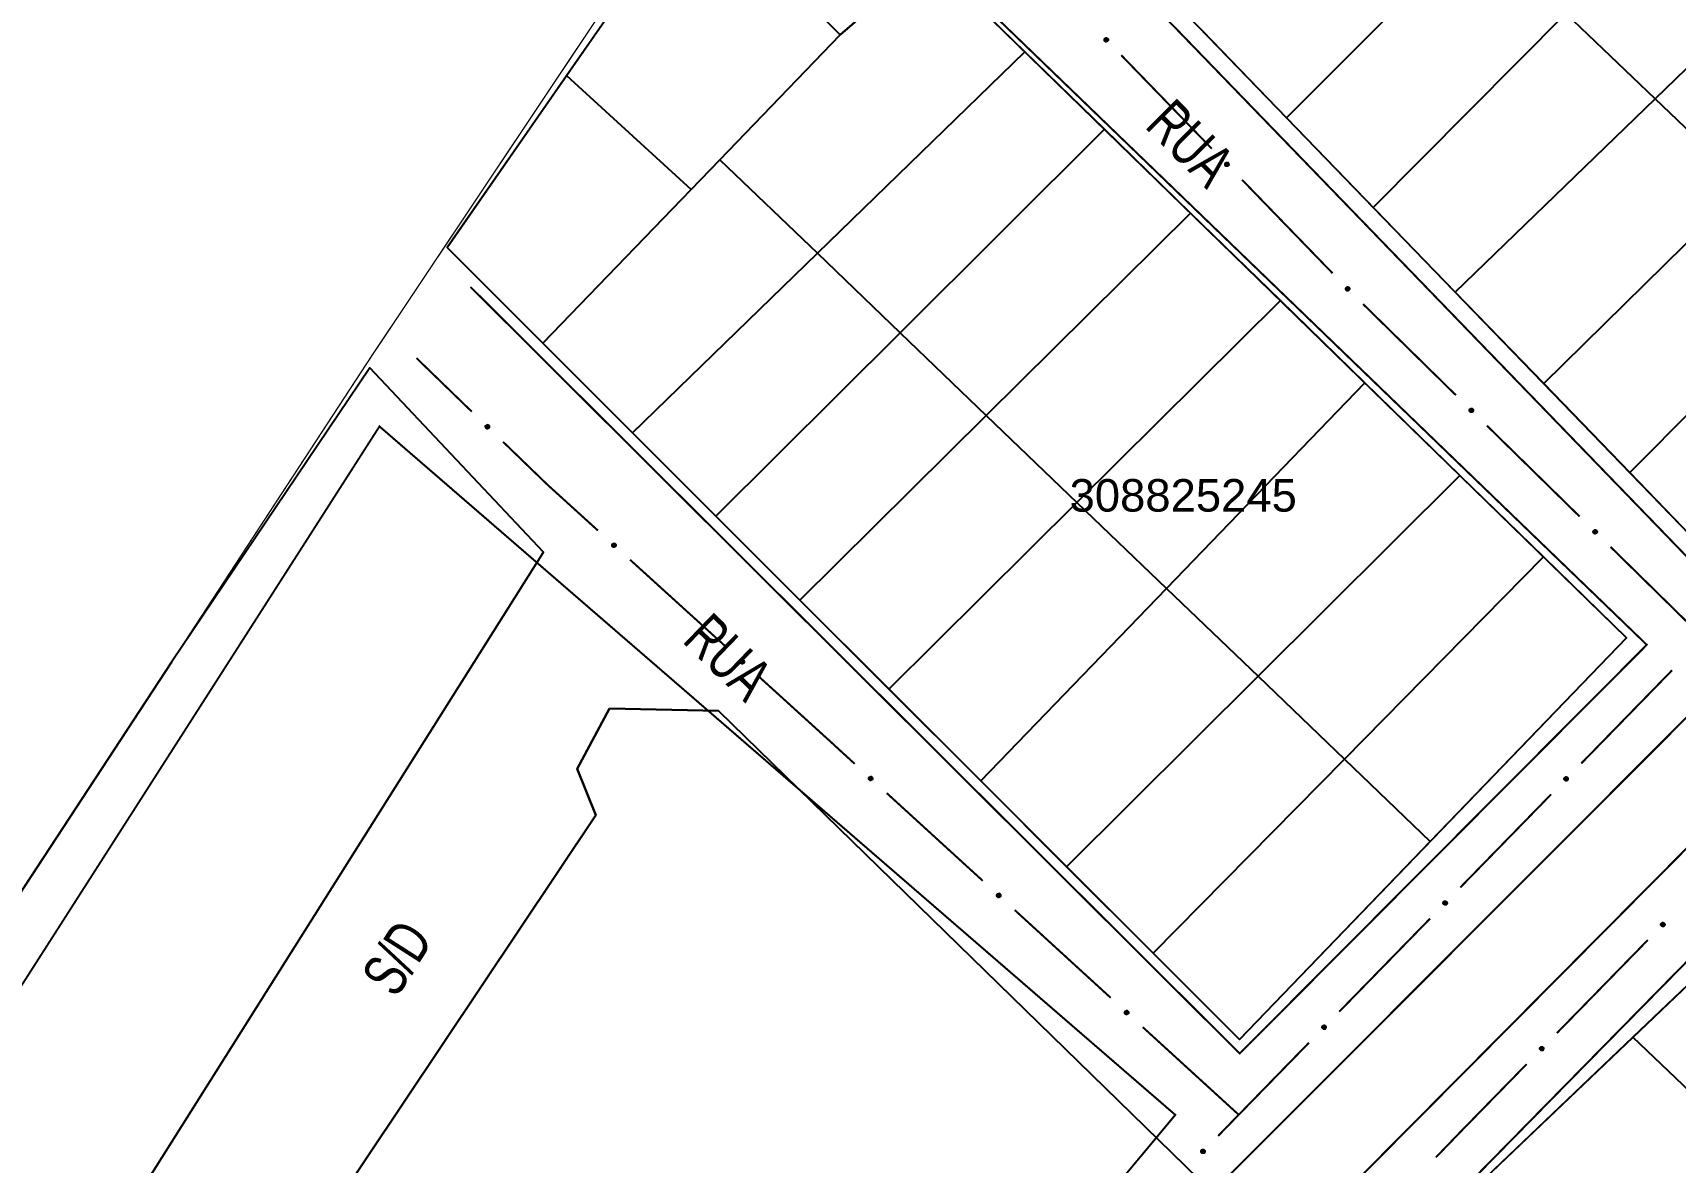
# Model space of a CAD drawing. Extents: x 205150 to 206910, y 4858726 to 4860849.
# Drawn here: x 205389.5 to 205541, y 4860318 to 4860422.2 of the extents above; entities that cross this region are included whole.
import ezdxf

# ---------------------------------------------------------------- set-up
doc = ezdxf.new("R2010")
doc.units = 0
doc.header["$LTSCALE"] = 1.5
doc.header["$MEASUREMENT"] = 0
for name, color, linetype in [('CD-MALHA-LOTES', 7, 'CONTINUOUS'), ('CD_TXT_QUADRA', 7, 'CONTINUOUS'), ('LM-LIM-SETOR-FISCAL', 7, 'CONTINUOUS'), ('RU-QUADRAS', 6, 'CONTINUOUS'), ('SV-EIXO-RUA-N-PAV', 6, 'CONTINUOUS'), ('SV-RUA-NAO-PAV-S-GUIA-C-GUIA', 7, 'CONTINUOUS'), ('SV-TXT-RUA-N-PAV-S-GUIA-C-GUIA', 7, 'CONTINUOUS')]:
    doc.layers.add(name, color=color, linetype=linetype)
doc.styles.add('ARIAL', font='ARIAL.TTF')
doc.linetypes.add('Limite', pattern='A,20,-3,[130,ltypeshp.shx,S=6.35,R=0,X=0,Y=0],-3,20', length=46)

msp = doc.modelspace()

# ---------------------------------------------------------------- linework, layer by layer
at = {"layer": 'CD-MALHA-LOTES'}
for points in [[(205438.77, 4860418.23), (205450.65, 4860435.33), (205464.02, 4860421.97)], [(205539.19, 4860416.08), (205557.54, 4860433.85)], [(205505.19, 4860414.33), (205522.69, 4860431.85)], [(205464.02, 4860421.97), (205472.2, 4860429.04), (205481.05, 4860420.42)], [(205513.19, 4860406.06), (205530.97, 4860423.94)], [(205539.19, 4860416.08), (205530.97, 4860423.94)], [(205497.43, 4860422.35), (205505.19, 4860414.33)], [(205452.91, 4860410.45), (205464.02, 4860421.97)], [(205461.9, 4860401.82), (205481.05, 4860420.42)], [(205488.4, 4860413.26), (205481.05, 4860420.42)], [(205436.58, 4860393.52), (205427.74, 4860402.35), (205438.77, 4860418.23)], [(205438.77, 4860418.23), (205450.27, 4860407.71)], [(205520.76, 4860398.24), (205539.19, 4860416.08)], [(205547.55, 4860408.1), (205539.19, 4860416.08)], [(205469.54, 4860394.49), (205488.4, 4860413.26)], [(205496.33, 4860405.54), (205488.4, 4860413.26)], [(205505.19, 4860414.33), (205513.19, 4860406.06)], [(205450.27, 4860407.71), (205452.91, 4860410.45)], [(205452.91, 4860410.45), (205461.9, 4860401.82)], [(205436.58, 4860393.52), (205450.27, 4860407.71)], [(205528.92, 4860389.8), (205547.55, 4860408.1)], [(205513.19, 4860406.06), (205520.76, 4860398.24)], [(205477.49, 4860386.86), (205496.33, 4860405.54)], [(205504.63, 4860397.46), (205496.33, 4860405.54)], [(205444.84, 4860385.26), (205461.9, 4860401.82)], [(205461.9, 4860401.82), (205469.54, 4860394.49)], [(205536.86, 4860381.59), (205555.59, 4860400.42)], [(205520.76, 4860398.24), (205528.92, 4860389.8)], [(205485.85, 4860378.84), (205504.63, 4860397.46)], [(205512.41, 4860389.87), (205504.63, 4860397.46)], [(205436.58, 4860393.52), (205444.84, 4860385.26)], [(205452.54, 4860377.56), (205469.54, 4860394.49)], [(205469.54, 4860394.49), (205477.49, 4860386.86)], [(205563.66, 4860392.7), (205544.23, 4860373.97), (205536.86, 4860381.59)], [(205335.98, 4860262.91), (205331.3, 4860254.72), (205581.46, 4860234.93), (205551.82, 4860262.18), (205373.88, 4860274.75), (205436.63, 4860374.24), (205420.62, 4860391.27), (205402.32, 4860364.09)], [(205494.11, 4860370.91), (205512.41, 4860389.87)], [(205521.19, 4860381.33), (205512.41, 4860389.87)], [(205528.92, 4860389.8), (205536.86, 4860381.59)], [(205460.3, 4860369.81), (205477.49, 4860386.86)], [(205477.49, 4860386.86), (205485.85, 4860378.84)], [(205444.84, 4860385.26), (205452.54, 4860377.56)], [(205502.57, 4860362.8), (205521.19, 4860381.33)], [(205528.9, 4860373.82), (205521.19, 4860381.33)], [(205468.49, 4860361.62), (205485.85, 4860378.84)], [(205485.85, 4860378.84), (205494.11, 4860370.91)], [(205452.54, 4860377.56), (205460.3, 4860369.81)], [(205510.53, 4860355.16), (205528.9, 4860373.82)], [(205528.9, 4860373.82), (205536.57, 4860366.35), (205518.45, 4860347.56)], [(205476.97, 4860353.15), (205494.11, 4860370.91)], [(205494.11, 4860370.91), (205502.57, 4860362.8)], [(205460.3, 4860369.81), (205468.49, 4860361.62)], [(205402.32, 4860364.09), (205387.06, 4860340.81)], [(205484.9, 4860345.21), (205502.57, 4860362.8)], [(205502.57, 4860362.8), (205510.53, 4860355.16)], [(205468.49, 4860361.62), (205476.97, 4860353.15)], [(205492.88, 4860337.24), (205510.53, 4860355.16)], [(205510.53, 4860355.16), (205518.45, 4860347.56)], [(205476.97, 4860353.15), (205484.9, 4860345.21)], [(205564.96, 4860339.8), (205556.71, 4860348.12), (205537.15, 4860329.49)], [(205518.45, 4860347.56), (205500.84, 4860329.29), (205492.88, 4860337.24)], [(205484.9, 4860345.21), (205492.88, 4860337.24)], [(205526.49, 4860302.26), (205517.6, 4860310.85), (205537.15, 4860329.49)], [(205545.74, 4860321.3), (205537.15, 4860329.49)]]:
    msp.add_lwpolyline(points, dxfattribs=at)
msp.add_lwpolyline([(205442.73, 4860359.83), (205452.78, 4860359.61), (205531.56, 4860282.81), (205531.56, 4860275.97), (205523.44, 4860275.76), (205519.91, 4860280.21), (205414.5, 4860289.05), (205410.01, 4860284.56), (205402.09, 4860284.56), (205398.67, 4860291.62), (205402.95, 4860297.6), (205406.16, 4860297.18), (205441.45, 4860349.99), (205439.74, 4860354.27)], close=True, dxfattribs=at)
at = {"layer": 'LM-LIM-SETOR-FISCAL', "linetype": 'Limite', "ltscale": 0.1, "const_width": 0.13, "flags": 128}
msp.add_lwpolyline([(205319.29, 4860270.52), (205308.71, 4860256.67), (205305.78, 4860258.84), (205287.54, 4860237.69), (205276.64, 4860225.85), (205246.75, 4860195.21), (205217.93, 4860166.62), (205205.07, 4860154.22), (205154.16, 4860103.62), (205198.33, 4860053.28), (205217.33, 4860073.87), (205228.31, 4860086.13), (205238.29, 4860095.9), (205249.21, 4860104.33), (205257.45, 4860109.18), (205264.02, 4860112.21), (205279.18, 4860117.77), (205286.26, 4860119.79), (205298.64, 4860121.61), (205309.27, 4860122.88), (205318.87, 4860123.38), (205330.48, 4860123.39), (205348.91, 4860120.43), (205359.29, 4860117.56), (205368.87, 4860113.52), (205387.79, 4860104.36), (205416.55, 4860084.92), (205427.35, 4860072.78), (205437.08, 4860059.62), (205479.77, 4859996.22), (205490.09, 4859981.19), (205507.28, 4859955.95), (205301.82, 4859758.53), (205304.27, 4859754.35), (205308.51, 4859743.48), (205314.17, 4859730.07), (205319.34, 4859714.73), (205318.69, 4859702.13), (205317.26, 4859690.64), (205315.74, 4859682.13), (205314.47, 4859670.89), (205312.89, 4859663.45), (205309.4, 4859652.21), (205307.5, 4859644.78), (205307.82, 4859635.75), (205310.04, 4859627.84), (205314.31, 4859618.34), (205319.85, 4859606.63), (205326.97, 4859596.97), (205332.19, 4859589.73), (205339.8, 4859581.22), (205346.76, 4859572.51), (205354, 4859559.81), (205353.39, 4859552.98), (205353.27, 4859547.01), (205355.22, 4859540.43), (205360.95, 4859533.08), (205371.88, 4859519.43), (205377.63, 4859512.44), (205385.79, 4859503.96), (205396.46, 4859500.67), (205404.7, 4859492.02), (205412.93, 4859478.57), (205420.22, 4859461.9), (205423.63, 4859449.31), (205425.2, 4859433.83), (205427.41, 4859417.81), (205434.87, 4859380.22), (205437.8, 4859372.3), (205447.24, 4859361.81), (205453.54, 4859349.48), (205459.05, 4859329.54), (205466.92, 4859311.43), (205476.36, 4859294.25), (205487.12, 4859281.65), (205492.89, 4859272.47), (205496.57, 4859259.35), (205503.39, 4859250.69), (205510.74, 4859242.04), (205513.88, 4859233.64), (205518.87, 4859225.77), (205525.3, 4859218.82), (205532.12, 4859213.83), (205535.79, 4859207.8), (205538.94, 4859201.5), (205542.88, 4859195.99), (205547.34, 4859189.96), (205548.12, 4859187.59), (205557.31, 4859181.03), (205563.87, 4859170.28), (205572.52, 4859159), (205575.67, 4859152.83), (205573.49, 4859146.26), (205574.41, 4859107.72), (205574.1, 4859102.45), (205570.43, 4859091.7), (205564.13, 4859081.46), (205558.88, 4859071.49), (205553.9, 4859063.1), (205553.9, 4859053.65), (205550.78, 4858995.23), (205582.12, 4858999.84), (205643.48, 4859000.72), (205662.02, 4859003.54), (205723.44, 4859017.98), (205780.86, 4859021.75), (205796.46, 4859023.04), (205822.25, 4859018.37), (205884.61, 4859012.81), (205949.14, 4859010.7), (206010.04, 4859007.01), (206085.77, 4858991.23), (206142.93, 4858964.03), (206222.76, 4858955.8), (206247.48, 4858946.16), (206320.03, 4858923.22), (206357.59, 4858908.6), (206441.35, 4858853.88), (206472.45, 4858825.54), (206535.38, 4858773.37), (206582.46, 4858737.4), (206654.71, 4858791.02), (206678.45, 4858818.8), (206712.51, 4858857.69), (206744.07, 4858897.64), (206751.69, 4858909.49), (206759.23, 4858922.23), (206766.2, 4858935.79), (206774.68, 4858954.45), (206780.86, 4858969.77), (206787.32, 4858989.53), (206795.67, 4859017.91), (206801.34, 4859037.45), (206804.81, 4859048.55), (206810.21, 4859067.25), (206818.72, 4859096.7), (206836.07, 4859155.15), (206846.57, 4859191.69), (206849.26, 4859199.97), (206857.1, 4859228.87), (206879.44, 4859306.63), (206888.86, 4859339.28), (206892.9, 4859355.31), (206898.05, 4859377.14), (206902.33, 4859396.65), (206903.66, 4859403.73), (206904.19, 4859408.48), (206905.69, 4859418.05), (206906.56, 4859427.57), (206907.69, 4859436.73), (206908.51, 4859451.61), (206908.98, 4859469.92), (206908.88, 4859478.27), (206909.31, 4859486.41), (206909.8, 4859503.75), (206908.06, 4859522.53), (206905.79, 4859539.89), (206902.11, 4859560.26), (206898.96, 4859576.34), (206897.7, 4859582.09), (206890.37, 4859608.85), (206880.35, 4859645.11), (206869.65, 4859680.81), (206865.82, 4859696.97), (206853.5, 4859740.64), (206829.42, 4859824.64), (206821, 4859851.39), (206812.97, 4859883.79), (206808.11, 4859900.23), (206792.3, 4859957.48), (206787.8, 4859976.76), (206777.66, 4860010.06), (206765, 4860051.58), (206755.54, 4860085.7), (206750.68, 4860101.63), (206741.17, 4860125.56), (206733.16, 4860141.6), (206724.53, 4860155.76), (206720.58, 4860162.18), (206711.45, 4860176.18), (206701.64, 4860187.46), (206699.72, 4860189.66), (206688, 4860201.91), (206676.62, 4860211.53), (206661.73, 4860222.42), (206647.52, 4860230.3), (206635.25, 4860235.79), (206614.85, 4860243.29), (206606.14, 4860245.65), (206597.68, 4860248), (206583.47, 4860251.01), (206568.95, 4860253.89), (206555.52, 4860256.25), (206536.42, 4860258.75), (206515.07, 4860261.46), (206491.2, 4860264.62), (206461.18, 4860268.88), (206439.8, 4860271.78), (206410.63, 4860276.21), (206388.16, 4860279.36), (206368.66, 4860282.7), (206354.57, 4860286.28), (206341.8, 4860291.58), (206328.08, 4860297.72), (206312.52, 4860304.06), (206285.44, 4860316.18), (206266.75, 4860326.61), (206251.28, 4860335.83), (206233.37, 4860347.73), (206203.78, 4860369), (206190.98, 4860381.36), (206176.1, 4860393.77), (206148.73, 4860420.73), (206131.72, 4860438.15), (206119.93, 4860450.72), (206096.07, 4860474.64), (206079.22, 4860491.32), (206053.65, 4860516.64), (206024.02, 4860544.98), (206003.48, 4860565.32), (205982.61, 4860587.19), (205969.68, 4860601.5), (205947.41, 4860624.23), (205941.47, 4860630.27), (205933.71, 4860637.54), (205921.87, 4860648.63), (205904.16, 4860665.5), (205891.55, 4860678.66), (205883.32, 4860686.89), (205866.07, 4860704.91), (205856.37, 4860714.35), (205825.17, 4860745.55), (205813.99, 4860756.84), (205803.22, 4860767.55), (205796.49, 4860774.25), (205790.73, 4860779.92), (205778.11, 4860792.25), (205767.26, 4860803.09), (205754.34, 4860816.31), (205748.7, 4860822.1), (205743.2, 4860827.74), (205737.56, 4860833.24), (205728.8, 4860841.85), (205722.27, 4860848.82), (205716.69, 4860834.76), (205683.28, 4860785.15), (205648.13, 4860731.52), (205621.03, 4860690.19), (205590.06, 4860643.83), (205580.55, 4860630.3), (205567.6, 4860611.82), (205565.6, 4860608.82), (205469.79, 4860465.73), (205420.74, 4860392.29), (205335.67, 4860262.2), (205321.6, 4860273.55)], close=True, dxfattribs=at)
at = {"layer": 'RU-QUADRAS'}
for points in [[(205486.56, 4860490.29), (205464.93, 4860456.94), (205467.07, 4860453.74), (205544.23, 4860373.97), (205581.87, 4860410.26), (205508.98, 4860480.95), (205502.04, 4860474.81)], [(205450.65, 4860435.33), (205427.74, 4860402.35), (205500.84, 4860329.29), (205536.57, 4860366.35), (205472.2, 4860429.04), (205464.02, 4860421.97)], [(205420.62, 4860391.27), (205402.32, 4860364.09), (205335.98, 4860262.91), (205331.3, 4860254.72), (205581.46, 4860234.93), (205551.82, 4860262.18), (205373.88, 4860274.75), (205436.63, 4860374.24)], [(205442.73, 4860359.83), (205439.74, 4860354.27), (205441.45, 4860349.99), (205406.16, 4860297.18), (205402.95, 4860297.6), (205398.67, 4860291.62), (205402.09, 4860284.56), (205410.01, 4860284.56), (205414.5, 4860289.05), (205519.91, 4860280.21), (205523.44, 4860275.76), (205531.56, 4860275.97), (205531.56, 4860282.81), (205452.78, 4860359.61)], [(205556.71, 4860348.12), (205517.6, 4860310.85), (205584.78, 4860245.99), (205607.79, 4860244.84), (205632.87, 4860271.29)]]:
    msp.add_lwpolyline(points, close=True, dxfattribs=at)
at = {"layer": 'SV-EIXO-RUA-N-PAV', "flags": 128}
for points in [[(205488.58, 4860421.34), (205488.53, 4860421.34), (205488.49, 4860421.35), (205488.45, 4860421.37), (205488.43, 4860421.39), (205488.41, 4860421.42), (205488.39, 4860421.45), (205488.38, 4860421.49), (205488.38, 4860421.54), (205488.39, 4860421.59), (205488.41, 4860421.62), (205488.43, 4860421.65), (205488.46, 4860421.67), (205488.49, 4860421.68), (205488.54, 4860421.69), (205488.58, 4860421.69), (205488.63, 4860421.68), (205488.66, 4860421.66), (205488.68, 4860421.64), (205488.71, 4860421.61), (205488.72, 4860421.58), (205488.73, 4860421.54), (205488.73, 4860421.49), (205488.72, 4860421.45), (205488.7, 4860421.42), (205488.68, 4860421.39), (205488.65, 4860421.37), (205488.62, 4860421.35), (205488.58, 4860421.34)], [(205499.71, 4860409.85), (205499.67, 4860409.85), (205499.62, 4860409.86), (205499.59, 4860409.88), (205499.57, 4860409.91), (205499.54, 4860409.93), (205499.53, 4860409.97), (205499.52, 4860410.01), (205499.52, 4860410.05), (205499.53, 4860410.1), (205499.55, 4860410.13), (205499.57, 4860410.16), (205499.6, 4860410.18), (205499.63, 4860410.19), (205499.67, 4860410.2), (205499.72, 4860410.2), (205499.76, 4860410.19), (205499.79, 4860410.17), (205499.82, 4860410.15), (205499.84, 4860410.12), (205499.86, 4860410.09), (205499.87, 4860410.05), (205499.87, 4860410), (205499.86, 4860409.96), (205499.84, 4860409.93), (205499.82, 4860409.9), (205499.79, 4860409.88), (205499.76, 4860409.86), (205499.71, 4860409.85)], [(205510.85, 4860398.36), (205510.8, 4860398.36), (205510.76, 4860398.37), (205510.73, 4860398.39), (205510.7, 4860398.42), (205510.68, 4860398.44), (205510.66, 4860398.48), (205510.65, 4860398.52), (205510.65, 4860398.57), (205510.67, 4860398.61), (205510.68, 4860398.64), (205510.71, 4860398.67), (205510.73, 4860398.69), (205510.77, 4860398.71), (205510.81, 4860398.72), (205510.86, 4860398.71), (205510.9, 4860398.7), (205510.93, 4860398.69), (205510.96, 4860398.66), (205510.98, 4860398.63), (205510.99, 4860398.6), (205511, 4860398.56), (205511, 4860398.51), (205510.99, 4860398.47), (205510.98, 4860398.44), (205510.95, 4860398.41), (205510.92, 4860398.39), (205510.89, 4860398.37), (205510.85, 4860398.36)], [(205522.27, 4860387.15), (205522.22, 4860387.15), (205522.18, 4860387.16), (205522.15, 4860387.18), (205522.12, 4860387.2), (205522.1, 4860387.23), (205522.08, 4860387.26), (205522.07, 4860387.3), (205522.07, 4860387.35), (205522.08, 4860387.39), (205522.09, 4860387.43), (205522.12, 4860387.45), (205522.14, 4860387.48), (205522.18, 4860387.49), (205522.22, 4860387.5), (205522.27, 4860387.5), (205522.31, 4860387.49), (205522.34, 4860387.48), (205522.37, 4860387.45), (205522.39, 4860387.43), (205522.41, 4860387.39), (205522.42, 4860387.35), (205522.42, 4860387.31), (205522.41, 4860387.26), (205522.39, 4860387.23), (205522.37, 4860387.21), (205522.34, 4860387.18), (205522.31, 4860387.16), (205522.27, 4860387.15)], [(205431.49, 4860385.64), (205431.44, 4860385.64), (205431.4, 4860385.65), (205431.36, 4860385.67), (205431.34, 4860385.69), (205431.31, 4860385.72), (205431.3, 4860385.75), (205431.28, 4860385.79), (205431.28, 4860385.84), (205431.29, 4860385.88), (205431.31, 4860385.92), (205431.33, 4860385.94), (205431.36, 4860385.97), (205431.39, 4860385.98), (205431.43, 4860385.99), (205431.48, 4860385.99), (205431.52, 4860385.99), (205431.56, 4860385.97), (205431.58, 4860385.95), (205431.61, 4860385.92), (205431.62, 4860385.89), (205431.63, 4860385.85), (205431.63, 4860385.8), (205431.63, 4860385.76), (205431.61, 4860385.72), (205431.59, 4860385.7), (205431.56, 4860385.67), (205431.53, 4860385.65), (205431.49, 4860385.64)], [(205533.69, 4860375.95), (205533.64, 4860375.95), (205533.6, 4860375.96), (205533.57, 4860375.97), (205533.54, 4860376), (205533.52, 4860376.02), (205533.5, 4860376.06), (205533.49, 4860376.1), (205533.49, 4860376.14), (205533.5, 4860376.19), (205533.52, 4860376.22), (205533.54, 4860376.25), (205533.57, 4860376.27), (205533.6, 4860376.29), (205533.64, 4860376.3), (205533.69, 4860376.3), (205533.73, 4860376.29), (205533.76, 4860376.27), (205533.79, 4860376.25), (205533.81, 4860376.22), (205533.83, 4860376.19), (205533.84, 4860376.15), (205533.84, 4860376.1), (205533.83, 4860376.06), (205533.81, 4860376.03), (205533.79, 4860376), (205533.76, 4860375.98), (205533.73, 4860375.96), (205533.69, 4860375.95)], [(205443.17, 4860374.72), (205443.13, 4860374.71), (205443.08, 4860374.72), (205443.05, 4860374.74), (205443.02, 4860374.76), (205443, 4860374.78), (205442.98, 4860374.82), (205442.97, 4860374.85), (205442.96, 4860374.9), (205442.97, 4860374.95), (205442.99, 4860374.98), (205443.01, 4860375.01), (205443.04, 4860375.03), (205443.07, 4860375.05), (205443.11, 4860375.06), (205443.16, 4860375.06), (205443.2, 4860375.06), (205443.23, 4860375.04), (205443.26, 4860375.02), (205443.29, 4860374.99), (205443.3, 4860374.96), (205443.32, 4860374.92), (205443.32, 4860374.87), (205443.31, 4860374.83), (205443.29, 4860374.8), (205443.27, 4860374.77), (205443.25, 4860374.75), (205443.22, 4860374.73), (205443.17, 4860374.72)], [(205455.02, 4860363.96), (205454.97, 4860363.96), (205454.93, 4860363.97), (205454.9, 4860363.98), (205454.87, 4860364), (205454.85, 4860364.03), (205454.83, 4860364.06), (205454.82, 4860364.1), (205454.81, 4860364.15), (205454.82, 4860364.19), (205454.84, 4860364.23), (205454.86, 4860364.26), (205454.88, 4860364.28), (205454.92, 4860364.3), (205454.96, 4860364.31), (205455.01, 4860364.31), (205455.05, 4860364.3), (205455.08, 4860364.29), (205455.11, 4860364.27), (205455.13, 4860364.24), (205455.15, 4860364.21), (205455.16, 4860364.17), (205455.16, 4860364.12), (205455.16, 4860364.08), (205455.14, 4860364.04), (205455.12, 4860364.02), (205455.09, 4860363.99), (205455.06, 4860363.97), (205455.02, 4860363.96)], [(205466.86, 4860353.19), (205466.81, 4860353.19), (205466.77, 4860353.2), (205466.73, 4860353.22), (205466.71, 4860353.24), (205466.68, 4860353.26), (205466.66, 4860353.3), (205466.65, 4860353.33), (205466.65, 4860353.38), (205466.66, 4860353.43), (205466.67, 4860353.46), (205466.69, 4860353.49), (205466.72, 4860353.51), (205466.75, 4860353.53), (205466.79, 4860353.54), (205466.84, 4860353.54), (205466.88, 4860353.54), (205466.92, 4860353.52), (205466.94, 4860353.5), (205466.97, 4860353.47), (205466.99, 4860353.44), (205467, 4860353.4), (205467, 4860353.35), (205466.99, 4860353.31), (205466.98, 4860353.28), (205466.95, 4860353.25), (205466.93, 4860353.23), (205466.9, 4860353.21), (205466.86, 4860353.19)], [(205530.81, 4860353.31), (205530.81, 4860353.35), (205530.82, 4860353.4), (205530.84, 4860353.43), (205530.86, 4860353.45), (205530.89, 4860353.48), (205530.92, 4860353.5), (205530.96, 4860353.51), (205531.01, 4860353.51), (205531.05, 4860353.5), (205531.09, 4860353.48), (205531.11, 4860353.46), (205531.14, 4860353.43), (205531.15, 4860353.4), (205531.16, 4860353.36), (205531.16, 4860353.31), (205531.16, 4860353.27), (205531.14, 4860353.24), (205531.11, 4860353.21), (205531.09, 4860353.18), (205531.06, 4860353.17), (205531.02, 4860353.16), (205530.97, 4860353.16), (205530.93, 4860353.17), (205530.89, 4860353.18), (205530.87, 4860353.21), (205530.84, 4860353.23), (205530.82, 4860353.26), (205530.81, 4860353.31)], [(205478.67, 4860342.4), (205478.62, 4860342.4), (205478.57, 4860342.4), (205478.54, 4860342.42), (205478.52, 4860342.44), (205478.49, 4860342.47), (205478.47, 4860342.5), (205478.46, 4860342.54), (205478.46, 4860342.59), (205478.47, 4860342.63), (205478.48, 4860342.67), (205478.5, 4860342.69), (205478.53, 4860342.72), (205478.56, 4860342.73), (205478.6, 4860342.75), (205478.65, 4860342.75), (205478.69, 4860342.74), (205478.73, 4860342.72), (205478.75, 4860342.7), (205478.78, 4860342.68), (205478.8, 4860342.65), (205478.81, 4860342.61), (205478.81, 4860342.56), (205478.8, 4860342.51), (205478.79, 4860342.48), (205478.76, 4860342.45), (205478.74, 4860342.43), (205478.71, 4860342.41), (205478.67, 4860342.4)], [(205519.65, 4860341.85), (205519.64, 4860341.9), (205519.65, 4860341.94), (205519.67, 4860341.97), (205519.69, 4860342), (205519.72, 4860342.02), (205519.75, 4860342.04), (205519.79, 4860342.05), (205519.84, 4860342.05), (205519.88, 4860342.04), (205519.92, 4860342.02), (205519.94, 4860342), (205519.97, 4860341.98), (205519.98, 4860341.94), (205520, 4860341.9), (205520, 4860341.85), (205519.99, 4860341.81), (205519.97, 4860341.78), (205519.95, 4860341.75), (205519.92, 4860341.73), (205519.89, 4860341.71), (205519.85, 4860341.7), (205519.8, 4860341.7), (205519.76, 4860341.71), (205519.72, 4860341.73), (205519.7, 4860341.75), (205519.67, 4860341.78), (205519.66, 4860341.81), (205519.65, 4860341.85)], [(205539.74, 4860339.87), (205539.73, 4860339.92), (205539.74, 4860339.96), (205539.76, 4860339.99), (205539.78, 4860340.02), (205539.81, 4860340.04), (205539.84, 4860340.06), (205539.88, 4860340.07), (205539.93, 4860340.07), (205539.97, 4860340.06), (205540.01, 4860340.04), (205540.03, 4860340.02), (205540.06, 4860340), (205540.07, 4860339.96), (205540.08, 4860339.92), (205540.09, 4860339.87), (205540.08, 4860339.83), (205540.06, 4860339.8), (205540.04, 4860339.77), (205540.01, 4860339.75), (205539.98, 4860339.73), (205539.94, 4860339.72), (205539.89, 4860339.72), (205539.85, 4860339.73), (205539.81, 4860339.75), (205539.79, 4860339.77), (205539.76, 4860339.8), (205539.74, 4860339.83), (205539.74, 4860339.87)], [(205490.48, 4860331.6), (205490.43, 4860331.6), (205490.38, 4860331.61), (205490.35, 4860331.63), (205490.32, 4860331.65), (205490.3, 4860331.67), (205490.28, 4860331.7), (205490.27, 4860331.74), (205490.27, 4860331.79), (205490.28, 4860331.84), (205490.29, 4860331.87), (205490.31, 4860331.9), (205490.34, 4860331.92), (205490.37, 4860331.94), (205490.41, 4860331.95), (205490.46, 4860331.95), (205490.5, 4860331.95), (205490.53, 4860331.93), (205490.56, 4860331.91), (205490.59, 4860331.88), (205490.61, 4860331.85), (205490.62, 4860331.81), (205490.62, 4860331.76), (205490.61, 4860331.72), (205490.6, 4860331.69), (205490.57, 4860331.66), (205490.55, 4860331.64), (205490.52, 4860331.62), (205490.48, 4860331.6)], [(205508.48, 4860330.39), (205508.48, 4860330.44), (205508.48, 4860330.48), (205508.5, 4860330.52), (205508.52, 4860330.54), (205508.55, 4860330.56), (205508.58, 4860330.58), (205508.62, 4860330.59), (205508.67, 4860330.6), (205508.71, 4860330.58), (205508.75, 4860330.57), (205508.78, 4860330.55), (205508.8, 4860330.52), (205508.81, 4860330.49), (205508.83, 4860330.44), (205508.83, 4860330.4), (205508.82, 4860330.35), (205508.8, 4860330.32), (205508.78, 4860330.29), (205508.75, 4860330.27), (205508.72, 4860330.25), (205508.68, 4860330.24), (205508.63, 4860330.24), (205508.59, 4860330.25), (205508.56, 4860330.27), (205508.53, 4860330.29), (205508.51, 4860330.32), (205508.49, 4860330.35), (205508.48, 4860330.39)], [(205528.56, 4860328.42), (205528.56, 4860328.47), (205528.57, 4860328.51), (205528.58, 4860328.54), (205528.61, 4860328.57), (205528.63, 4860328.59), (205528.67, 4860328.61), (205528.71, 4860328.62), (205528.75, 4860328.62), (205528.8, 4860328.61), (205528.83, 4860328.59), (205528.86, 4860328.57), (205528.88, 4860328.55), (205528.9, 4860328.51), (205528.91, 4860328.47), (205528.91, 4860328.42), (205528.9, 4860328.38), (205528.88, 4860328.35), (205528.86, 4860328.32), (205528.83, 4860328.3), (205528.8, 4860328.28), (205528.76, 4860328.27), (205528.71, 4860328.27), (205528.67, 4860328.28), (205528.64, 4860328.3), (205528.61, 4860328.32), (205528.59, 4860328.35), (205528.57, 4860328.38), (205528.56, 4860328.42)], [(205497.31, 4860318.94), (205497.31, 4860318.98), (205497.32, 4860319.03), (205497.33, 4860319.06), (205497.36, 4860319.08), (205497.38, 4860319.11), (205497.41, 4860319.13), (205497.45, 4860319.14), (205497.5, 4860319.14), (205497.55, 4860319.13), (205497.58, 4860319.11), (205497.61, 4860319.09), (205497.63, 4860319.06), (205497.65, 4860319.03), (205497.66, 4860318.99), (205497.66, 4860318.94), (205497.65, 4860318.9), (205497.63, 4860318.87), (205497.61, 4860318.84), (205497.58, 4860318.81), (205497.55, 4860318.8), (205497.51, 4860318.79), (205497.46, 4860318.79), (205497.42, 4860318.8), (205497.39, 4860318.81), (205497.36, 4860318.84), (205497.34, 4860318.86), (205497.32, 4860318.89), (205497.31, 4860318.94)]]:
    msp.add_lwpolyline(points, close=True, dxfattribs=at)
for points in [[(205488.62, 4860421.35), (205488.38, 4860421.54)], [(205488.6, 4860421.35), (205488.38, 4860421.52)], [(205488.58, 4860421.34), (205488.38, 4860421.49)], [(205488.65, 4860421.37), (205488.39, 4860421.59)], [(205488.63, 4860421.36), (205488.39, 4860421.56)], [(205488.55, 4860421.34), (205488.39, 4860421.47)], [(205488.53, 4860421.34), (205488.39, 4860421.45)], [(205488.66, 4860421.38), (205488.4, 4860421.6)], [(205488.68, 4860421.39), (205488.41, 4860421.62)], [(205488.51, 4860421.35), (205488.41, 4860421.43)], [(205488.49, 4860421.35), (205488.41, 4860421.42)], [(205488.69, 4860421.41), (205488.42, 4860421.63)], [(205488.7, 4860421.42), (205488.43, 4860421.65)], [(205488.71, 4860421.44), (205488.45, 4860421.65)], [(205488.72, 4860421.45), (205488.46, 4860421.67)], [(205488.73, 4860421.47), (205488.48, 4860421.67)], [(205488.73, 4860421.49), (205488.49, 4860421.68)], [(205488.73, 4860421.52), (205488.52, 4860421.69)], [(205488.73, 4860421.54), (205488.54, 4860421.69)], [(205488.72, 4860421.56), (205488.57, 4860421.69)], [(205488.72, 4860421.58), (205488.58, 4860421.69)], [(205488.71, 4860421.6), (205488.61, 4860421.68)], [(205488.71, 4860421.61), (205488.63, 4860421.68)], [(205499.84, 4860409.93), (205499.57, 4860410.16)], [(205499.85, 4860409.95), (205499.59, 4860410.17)], [(205499.86, 4860409.96), (205499.6, 4860410.18)], [(205499.86, 4860409.98), (205499.62, 4860410.18)], [(205499.87, 4860410), (205499.63, 4860410.19)], [(205499.86, 4860410.03), (205499.65, 4860410.2)], [(205499.87, 4860410.05), (205499.67, 4860410.2)], [(205499.86, 4860410.07), (205499.7, 4860410.2)], [(205499.86, 4860410.09), (205499.72, 4860410.2)], [(205499.85, 4860410.11), (205499.75, 4860410.19)], [(205499.84, 4860410.12), (205499.76, 4860410.19)], [(205499.76, 4860409.86), (205499.52, 4860410.05)], [(205499.74, 4860409.86), (205499.52, 4860410.03)], [(205499.71, 4860409.85), (205499.52, 4860410.01)], [(205499.79, 4860409.88), (205499.53, 4860410.1)], [(205499.77, 4860409.87), (205499.53, 4860410.07)], [(205499.69, 4860409.85), (205499.53, 4860409.98)], [(205499.67, 4860409.85), (205499.53, 4860409.97)], [(205499.8, 4860409.89), (205499.54, 4860410.11)], [(205499.64, 4860409.86), (205499.54, 4860409.94)], [(205499.62, 4860409.86), (205499.54, 4860409.93)], [(205499.82, 4860409.9), (205499.55, 4860410.13)], [(205499.83, 4860409.92), (205499.56, 4860410.14)], [(205510.89, 4860398.37), (205510.65, 4860398.57)], [(205510.85, 4860398.36), (205510.65, 4860398.52)], [(205510.91, 4860398.39), (205510.66, 4860398.58)], [(205510.87, 4860398.37), (205510.66, 4860398.54)], [(205510.82, 4860398.37), (205510.66, 4860398.49)], [(205510.8, 4860398.36), (205510.66, 4860398.48)], [(205510.92, 4860398.39), (205510.67, 4860398.61)], [(205510.95, 4860398.41), (205510.68, 4860398.64)], [(205510.93, 4860398.4), (205510.68, 4860398.62)], [(205510.78, 4860398.37), (205510.68, 4860398.45)], [(205510.76, 4860398.37), (205510.68, 4860398.44)], [(205510.96, 4860398.43), (205510.7, 4860398.66)], [(205510.98, 4860398.44), (205510.71, 4860398.67)], [(205510.98, 4860398.46), (205510.72, 4860398.68)], [(205510.99, 4860398.47), (205510.73, 4860398.69)], [(205511, 4860398.49), (205510.75, 4860398.69)], [(205511, 4860398.51), (205510.77, 4860398.71)], [(205511, 4860398.54), (205510.79, 4860398.71)], [(205511, 4860398.56), (205510.81, 4860398.72)], [(205510.99, 4860398.58), (205510.84, 4860398.71)], [(205510.99, 4860398.6), (205510.86, 4860398.71)], [(205510.98, 4860398.62), (205510.88, 4860398.71)], [(205510.98, 4860398.63), (205510.9, 4860398.7)], [(205522.37, 4860387.21), (205522.09, 4860387.43)], [(205522.38, 4860387.22), (205522.11, 4860387.44)], [(205522.39, 4860387.23), (205522.12, 4860387.45)], [(205522.4, 4860387.25), (205522.13, 4860387.46)], [(205522.41, 4860387.26), (205522.14, 4860387.48)], [(205522.41, 4860387.29), (205522.16, 4860387.48)], [(205522.42, 4860387.31), (205522.18, 4860387.49)], [(205522.42, 4860387.33), (205522.2, 4860387.5)], [(205522.42, 4860387.35), (205522.22, 4860387.5)], [(205522.41, 4860387.38), (205522.25, 4860387.5)], [(205522.41, 4860387.39), (205522.27, 4860387.5)], [(205522.4, 4860387.41), (205522.29, 4860387.49)], [(205522.39, 4860387.43), (205522.31, 4860387.49)], [(205431.59, 4860385.7), (205431.31, 4860385.92)], [(205431.6, 4860385.71), (205431.32, 4860385.93)], [(205431.61, 4860385.72), (205431.33, 4860385.94)], [(205431.62, 4860385.74), (205431.35, 4860385.95)], [(205431.63, 4860385.76), (205431.36, 4860385.97)], [(205431.63, 4860385.78), (205431.38, 4860385.97)], [(205431.63, 4860385.8), (205431.39, 4860385.98)], [(205431.63, 4860385.82), (205431.42, 4860385.99)], [(205431.63, 4860385.85), (205431.43, 4860385.99)], [(205431.62, 4860385.87), (205431.46, 4860385.99)], [(205431.62, 4860385.89), (205431.48, 4860385.99)], [(205431.61, 4860385.9), (205431.51, 4860385.99)], [(205431.61, 4860385.92), (205431.52, 4860385.99)], [(205522.31, 4860387.16), (205522.07, 4860387.35)], [(205522.29, 4860387.16), (205522.07, 4860387.32)], [(205522.27, 4860387.15), (205522.07, 4860387.3)], [(205522.34, 4860387.18), (205522.08, 4860387.39)], [(205522.32, 4860387.18), (205522.08, 4860387.37)], [(205522.24, 4860387.15), (205522.08, 4860387.28)], [(205522.22, 4860387.15), (205522.08, 4860387.26)], [(205522.35, 4860387.2), (205522.09, 4860387.4)], [(205522.2, 4860387.16), (205522.1, 4860387.24)], [(205522.18, 4860387.16), (205522.1, 4860387.23)], [(205431.53, 4860385.65), (205431.28, 4860385.84)], [(205431.49, 4860385.64), (205431.28, 4860385.79)], [(205431.56, 4860385.67), (205431.29, 4860385.88)], [(205431.54, 4860385.67), (205431.29, 4860385.86)], [(205431.51, 4860385.65), (205431.29, 4860385.81)], [(205431.57, 4860385.69), (205431.3, 4860385.89)], [(205431.46, 4860385.64), (205431.3, 4860385.77)], [(205431.44, 4860385.64), (205431.3, 4860385.75)], [(205431.41, 4860385.65), (205431.31, 4860385.73)], [(205431.4, 4860385.65), (205431.31, 4860385.72)], [(205533.73, 4860375.96), (205533.49, 4860376.14)], [(205533.71, 4860375.96), (205533.49, 4860376.12)], [(205533.69, 4860375.95), (205533.49, 4860376.1)], [(205533.76, 4860375.98), (205533.5, 4860376.19)], [(205533.75, 4860375.97), (205533.5, 4860376.16)], [(205533.66, 4860375.95), (205533.5, 4860376.07)], [(205533.64, 4860375.95), (205533.5, 4860376.06)], [(205533.77, 4860375.99), (205533.51, 4860376.2)], [(205533.79, 4860376), (205533.52, 4860376.22)], [(205533.62, 4860375.95), (205533.52, 4860376.03)], [(205533.6, 4860375.96), (205533.52, 4860376.02)], [(205533.8, 4860376.02), (205533.53, 4860376.24)], [(205533.81, 4860376.03), (205533.54, 4860376.25)], [(205533.82, 4860376.05), (205533.55, 4860376.26)], [(205533.83, 4860376.06), (205533.57, 4860376.27)], [(205533.84, 4860376.08), (205533.59, 4860376.28)], [(205533.84, 4860376.1), (205533.6, 4860376.29)], [(205533.84, 4860376.13), (205533.62, 4860376.29)], [(205533.84, 4860376.15), (205533.64, 4860376.3)], [(205533.83, 4860376.17), (205533.67, 4860376.29)], [(205533.83, 4860376.19), (205533.69, 4860376.3)], [(205533.82, 4860376.21), (205533.71, 4860376.29)], [(205533.81, 4860376.22), (205533.73, 4860376.29)], [(205443.22, 4860374.73), (205442.96, 4860374.9)], [(205443.25, 4860374.75), (205442.97, 4860374.95)], [(205443.23, 4860374.74), (205442.97, 4860374.92)], [(205443.2, 4860374.72), (205442.97, 4860374.88)], [(205443.17, 4860374.72), (205442.97, 4860374.85)], [(205443.26, 4860374.76), (205442.98, 4860374.96)], [(205443.15, 4860374.71), (205442.98, 4860374.83)], [(205443.13, 4860374.71), (205442.98, 4860374.82)], [(205443.27, 4860374.77), (205442.99, 4860374.98)], [(205443.28, 4860374.79), (205443, 4860375)], [(205443.1, 4860374.72), (205443, 4860374.79)], [(205443.08, 4860374.72), (205443, 4860374.78)], [(205443.29, 4860374.8), (205443.01, 4860375.01)], [(205443.3, 4860374.82), (205443.03, 4860375.02)], [(205443.31, 4860374.83), (205443.04, 4860375.03)], [(205443.31, 4860374.85), (205443.06, 4860375.04)], [(205443.32, 4860374.87), (205443.07, 4860375.05)], [(205443.31, 4860374.9), (205443.09, 4860375.05)], [(205443.32, 4860374.92), (205443.11, 4860375.06)], [(205443.3, 4860374.94), (205443.14, 4860375.06)], [(205443.3, 4860374.96), (205443.16, 4860375.06)], [(205443.29, 4860374.98), (205443.18, 4860375.06)], [(205443.29, 4860374.99), (205443.2, 4860375.06)], [(205455.06, 4860363.97), (205454.81, 4860364.15)], [(205455.09, 4860363.99), (205454.82, 4860364.19)], [(205455.08, 4860363.99), (205454.82, 4860364.17)], [(205455.04, 4860363.97), (205454.82, 4860364.12)], [(205455.02, 4860363.96), (205454.82, 4860364.1)], [(205455.1, 4860364.01), (205454.83, 4860364.21)], [(205455, 4860363.96), (205454.83, 4860364.08)], [(205454.97, 4860363.96), (205454.83, 4860364.06)], [(205455.12, 4860364.02), (205454.84, 4860364.23)], [(205454.95, 4860363.96), (205454.84, 4860364.04)], [(205455.13, 4860364.03), (205454.85, 4860364.24)], [(205454.93, 4860363.97), (205454.85, 4860364.03)], [(205455.14, 4860364.04), (205454.86, 4860364.26)], [(205455.15, 4860364.06), (205454.87, 4860364.27)], [(205455.16, 4860364.08), (205454.88, 4860364.28)], [(205455.16, 4860364.1), (205454.9, 4860364.28)], [(205455.16, 4860364.12), (205454.92, 4860364.3)], [(205455.16, 4860364.14), (205454.94, 4860364.3)], [(205455.16, 4860364.17), (205454.96, 4860364.31)], [(205455.15, 4860364.19), (205454.99, 4860364.31)], [(205455.15, 4860364.21), (205455.01, 4860364.31)], [(205455.14, 4860364.23), (205455.03, 4860364.3)], [(205455.13, 4860364.24), (205455.05, 4860364.3)], [(205466.9, 4860353.21), (205466.65, 4860353.38)], [(205466.88, 4860353.2), (205466.65, 4860353.36)], [(205466.86, 4860353.19), (205466.65, 4860353.33)], [(205466.93, 4860353.23), (205466.66, 4860353.43)], [(205466.91, 4860353.22), (205466.66, 4860353.4)], [(205466.83, 4860353.19), (205466.66, 4860353.31)], [(205466.81, 4860353.19), (205466.66, 4860353.3)], [(205466.95, 4860353.25), (205466.67, 4860353.46)], [(205466.94, 4860353.24), (205466.67, 4860353.44)], [(205466.78, 4860353.2), (205466.68, 4860353.27)], [(205466.77, 4860353.2), (205466.68, 4860353.26)], [(205466.98, 4860353.28), (205466.69, 4860353.49)], [(205466.96, 4860353.27), (205466.69, 4860353.48)], [(205466.98, 4860353.3), (205466.71, 4860353.5)], [(205466.99, 4860353.31), (205466.72, 4860353.51)], [(205467, 4860353.33), (205466.74, 4860353.52)], [(205467, 4860353.35), (205466.75, 4860353.53)], [(205467, 4860353.38), (205466.78, 4860353.53)], [(205467, 4860353.4), (205466.79, 4860353.54)], [(205466.99, 4860353.42), (205466.82, 4860353.54)], [(205466.99, 4860353.44), (205466.84, 4860353.54)], [(205466.97, 4860353.46), (205466.87, 4860353.54)], [(205466.97, 4860353.47), (205466.88, 4860353.54)], [(205530.81, 4860353.31), (205530.96, 4860353.51)], [(205530.81, 4860353.33), (205530.94, 4860353.5)], [(205530.81, 4860353.35), (205530.92, 4860353.5)], [(205530.82, 4860353.26), (205531.01, 4860353.51)], [(205530.82, 4860353.28), (205530.98, 4860353.5)], [(205530.82, 4860353.38), (205530.9, 4860353.48)], [(205530.82, 4860353.4), (205530.89, 4860353.48)], [(205530.84, 4860353.25), (205531.03, 4860353.5)], [(205530.84, 4860353.23), (205531.05, 4860353.5)], [(205530.86, 4860353.22), (205531.06, 4860353.49)], [(205530.87, 4860353.21), (205531.09, 4860353.48)], [(205530.88, 4860353.2), (205531.1, 4860353.47)], [(205530.89, 4860353.18), (205531.11, 4860353.46)], [(205530.91, 4860353.18), (205531.12, 4860353.44)], [(205530.93, 4860353.17), (205531.14, 4860353.43)], [(205530.95, 4860353.16), (205531.14, 4860353.41)], [(205530.97, 4860353.16), (205531.15, 4860353.4)], [(205530.99, 4860353.16), (205531.16, 4860353.38)], [(205531.02, 4860353.16), (205531.16, 4860353.36)], [(205531.04, 4860353.17), (205531.16, 4860353.33)], [(205531.06, 4860353.17), (205531.16, 4860353.31)], [(205531.07, 4860353.18), (205531.16, 4860353.28)], [(205531.09, 4860353.18), (205531.16, 4860353.27)], [(205478.71, 4860342.41), (205478.46, 4860342.59)], [(205478.69, 4860342.41), (205478.46, 4860342.56)], [(205478.67, 4860342.4), (205478.46, 4860342.54)], [(205478.74, 4860342.43), (205478.47, 4860342.63)], [(205478.72, 4860342.42), (205478.47, 4860342.61)], [(205478.64, 4860342.4), (205478.47, 4860342.52)], [(205478.62, 4860342.4), (205478.47, 4860342.5)], [(205478.76, 4860342.45), (205478.48, 4860342.67)], [(205478.75, 4860342.44), (205478.48, 4860342.64)], [(205478.59, 4860342.4), (205478.49, 4860342.48)], [(205478.57, 4860342.4), (205478.49, 4860342.47)], [(205478.79, 4860342.48), (205478.5, 4860342.69)], [(205478.77, 4860342.47), (205478.5, 4860342.68)], [(205478.79, 4860342.5), (205478.52, 4860342.7)], [(205478.8, 4860342.51), (205478.53, 4860342.72)], [(205478.81, 4860342.54), (205478.55, 4860342.72)], [(205478.81, 4860342.56), (205478.56, 4860342.73)], [(205478.81, 4860342.58), (205478.58, 4860342.74)], [(205478.81, 4860342.61), (205478.6, 4860342.75)], [(205478.8, 4860342.63), (205478.63, 4860342.74)], [(205478.8, 4860342.65), (205478.65, 4860342.75)], [(205478.78, 4860342.66), (205478.68, 4860342.74)], [(205478.78, 4860342.68), (205478.69, 4860342.74)], [(205519.64, 4860341.9), (205519.75, 4860342.04)], [(205519.65, 4860341.83), (205519.82, 4860342.05)], [(205519.65, 4860341.85), (205519.79, 4860342.05)], [(205519.65, 4860341.88), (205519.77, 4860342.04)], [(205519.65, 4860341.92), (205519.73, 4860342.02)], [(205519.65, 4860341.94), (205519.72, 4860342.02)], [(205519.66, 4860341.81), (205519.84, 4860342.05)], [(205519.67, 4860341.79), (205519.86, 4860342.04)], [(205519.67, 4860341.78), (205519.88, 4860342.04)], [(205519.69, 4860341.77), (205519.9, 4860342.03)], [(205519.7, 4860341.75), (205519.92, 4860342.02)], [(205519.71, 4860341.74), (205519.93, 4860342.01)], [(205519.72, 4860341.73), (205519.94, 4860342)], [(205519.74, 4860341.72), (205519.95, 4860341.99)], [(205519.76, 4860341.71), (205519.97, 4860341.98)], [(205519.78, 4860341.71), (205519.97, 4860341.95)], [(205519.8, 4860341.7), (205519.98, 4860341.94)], [(205519.82, 4860341.7), (205519.99, 4860341.92)], [(205519.85, 4860341.7), (205520, 4860341.9)], [(205519.87, 4860341.71), (205519.99, 4860341.87)], [(205519.89, 4860341.71), (205520, 4860341.85)], [(205519.91, 4860341.72), (205519.99, 4860341.83)], [(205519.92, 4860341.73), (205519.99, 4860341.81)], [(205539.73, 4860339.92), (205539.84, 4860340.06)], [(205539.74, 4860339.85), (205539.91, 4860340.07)], [(205539.74, 4860339.83), (205539.93, 4860340.07)], [(205539.74, 4860339.87), (205539.88, 4860340.07)], [(205539.74, 4860339.89), (205539.86, 4860340.06)], [(205539.74, 4860339.94), (205539.82, 4860340.04)], [(205539.74, 4860339.96), (205539.81, 4860340.04)], [(205539.76, 4860339.81), (205539.95, 4860340.06)], [(205539.76, 4860339.8), (205539.97, 4860340.06)], [(205539.78, 4860339.79), (205539.99, 4860340.05)], [(205539.79, 4860339.77), (205540.01, 4860340.04)], [(205539.8, 4860339.76), (205540.02, 4860340.03)], [(205539.81, 4860339.75), (205540.03, 4860340.02)], [(205539.83, 4860339.74), (205540.04, 4860340.01)], [(205539.85, 4860339.73), (205540.06, 4860340)], [(205539.87, 4860339.72), (205540.06, 4860339.97)], [(205539.89, 4860339.72), (205540.07, 4860339.96)], [(205539.91, 4860339.72), (205540.08, 4860339.94)], [(205539.94, 4860339.72), (205540.08, 4860339.92)], [(205539.96, 4860339.73), (205540.08, 4860339.89)], [(205539.98, 4860339.73), (205540.09, 4860339.87)], [(205539.99, 4860339.74), (205540.08, 4860339.85)], [(205540.01, 4860339.75), (205540.08, 4860339.83)], [(205490.53, 4860331.63), (205490.27, 4860331.81)], [(205490.52, 4860331.62), (205490.27, 4860331.79)], [(205490.5, 4860331.61), (205490.27, 4860331.77)], [(205490.48, 4860331.6), (205490.27, 4860331.74)], [(205490.55, 4860331.64), (205490.28, 4860331.84)], [(205490.45, 4860331.6), (205490.28, 4860331.72)], [(205490.43, 4860331.6), (205490.28, 4860331.7)], [(205490.57, 4860331.66), (205490.29, 4860331.87)], [(205490.56, 4860331.65), (205490.29, 4860331.85)], [(205490.58, 4860331.68), (205490.3, 4860331.88)], [(205490.4, 4860331.61), (205490.3, 4860331.68)], [(205490.38, 4860331.61), (205490.3, 4860331.67)], [(205490.6, 4860331.69), (205490.31, 4860331.9)], [(205490.6, 4860331.71), (205490.33, 4860331.91)], [(205490.61, 4860331.72), (205490.34, 4860331.92)], [(205490.61, 4860331.74), (205490.36, 4860331.93)], [(205490.62, 4860331.76), (205490.37, 4860331.94)], [(205490.61, 4860331.79), (205490.39, 4860331.94)], [(205490.62, 4860331.81), (205490.41, 4860331.95)], [(205490.61, 4860331.83), (205490.44, 4860331.95)], [(205490.61, 4860331.85), (205490.46, 4860331.95)], [(205490.59, 4860331.87), (205490.49, 4860331.95)], [(205490.59, 4860331.88), (205490.5, 4860331.95)], [(205508.48, 4860330.37), (205508.65, 4860330.59)], [(205508.48, 4860330.39), (205508.62, 4860330.59)], [(205508.48, 4860330.42), (205508.6, 4860330.58)], [(205508.48, 4860330.44), (205508.58, 4860330.58)], [(205508.48, 4860330.46), (205508.56, 4860330.57)], [(205508.48, 4860330.48), (205508.55, 4860330.56)], [(205508.49, 4860330.35), (205508.67, 4860330.6)], [(205508.5, 4860330.34), (205508.69, 4860330.59)], [(205508.51, 4860330.32), (205508.71, 4860330.58)], [(205508.52, 4860330.31), (205508.73, 4860330.57)], [(205508.53, 4860330.29), (205508.75, 4860330.57)], [(205508.54, 4860330.28), (205508.76, 4860330.55)], [(205508.56, 4860330.27), (205508.78, 4860330.55)], [(205508.57, 4860330.26), (205508.79, 4860330.53)], [(205508.59, 4860330.25), (205508.8, 4860330.52)], [(205508.61, 4860330.25), (205508.8, 4860330.5)], [(205508.63, 4860330.24), (205508.81, 4860330.49)], [(205508.65, 4860330.25), (205508.82, 4860330.46)], [(205508.68, 4860330.24), (205508.83, 4860330.44)], [(205508.7, 4860330.25), (205508.82, 4860330.41)], [(205508.72, 4860330.25), (205508.83, 4860330.4)], [(205508.74, 4860330.27), (205508.82, 4860330.37)], [(205508.75, 4860330.27), (205508.82, 4860330.35)], [(205528.56, 4860328.42), (205528.71, 4860328.62)], [(205528.56, 4860328.44), (205528.68, 4860328.61)], [(205528.56, 4860328.47), (205528.67, 4860328.61)], [(205528.56, 4860328.49), (205528.64, 4860328.59)], [(205528.57, 4860328.4), (205528.73, 4860328.62)], [(205528.57, 4860328.38), (205528.75, 4860328.62)], [(205528.57, 4860328.51), (205528.63, 4860328.59)], [(205528.58, 4860328.36), (205528.77, 4860328.61)], [(205528.59, 4860328.35), (205528.8, 4860328.61)], [(205528.6, 4860328.34), (205528.81, 4860328.6)], [(205528.61, 4860328.32), (205528.83, 4860328.59)], [(205528.63, 4860328.31), (205528.85, 4860328.58)], [(205528.64, 4860328.3), (205528.86, 4860328.57)], [(205528.66, 4860328.29), (205528.87, 4860328.56)], [(205528.67, 4860328.28), (205528.88, 4860328.55)], [(205528.69, 4860328.27), (205528.89, 4860328.52)], [(205528.71, 4860328.27), (205528.9, 4860328.51)], [(205528.74, 4860328.27), (205528.9, 4860328.49)], [(205528.76, 4860328.27), (205528.91, 4860328.47)], [(205528.78, 4860328.28), (205528.9, 4860328.44)], [(205528.8, 4860328.28), (205528.91, 4860328.42)], [(205528.82, 4860328.29), (205528.9, 4860328.4)], [(205528.83, 4860328.3), (205528.9, 4860328.38)], [(205497.31, 4860318.94), (205497.45, 4860319.14)], [(205497.31, 4860318.91), (205497.48, 4860319.13)], [(205497.31, 4860318.96), (205497.43, 4860319.13)], [(205497.31, 4860318.98), (205497.41, 4860319.13)], [(205497.31, 4860319.01), (205497.39, 4860319.11)], [(205497.32, 4860318.89), (205497.5, 4860319.14)], [(205497.32, 4860319.03), (205497.38, 4860319.11)], [(205497.33, 4860318.88), (205497.52, 4860319.13)], [(205497.34, 4860318.86), (205497.55, 4860319.13)], [(205497.35, 4860318.85), (205497.56, 4860319.12)], [(205497.36, 4860318.84), (205497.58, 4860319.11)], [(205497.38, 4860318.83), (205497.59, 4860319.1)], [(205497.39, 4860318.81), (205497.61, 4860319.09)], [(205497.41, 4860318.81), (205497.62, 4860319.07)], [(205497.42, 4860318.8), (205497.63, 4860319.06)], [(205497.44, 4860318.79), (205497.63, 4860319.04)], [(205497.46, 4860318.79), (205497.65, 4860319.03)], [(205497.49, 4860318.79), (205497.65, 4860319.01)], [(205497.51, 4860318.79), (205497.66, 4860318.99)], [(205497.53, 4860318.8), (205497.65, 4860318.96)], [(205497.55, 4860318.8), (205497.66, 4860318.94)], [(205497.57, 4860318.81), (205497.65, 4860318.91)], [(205497.58, 4860318.81), (205497.65, 4860318.9)]]:
    msp.add_lwpolyline(points, dxfattribs=at)
at = {"layer": 'SV-EIXO-RUA-N-PAV', "const_width": 0.18, "flags": 128}
for points in [[(205498.3, 4860411.47), (205489.95, 4860420.09)], [(205509.44, 4860399.98), (205501.09, 4860408.6)], [(205520.82, 4860388.73), (205512.25, 4860397.14)], [(205424.99, 4860392.08), (205424.91, 4860392.16)], [(205430.02, 4860387.21), (205424.99, 4860392.08)], [(205532.24, 4860377.53), (205523.67, 4860385.93)], [(205437, 4860380.47), (205432.9, 4860384.43)], [(205437.22, 4860380.27), (205437, 4860380.47)], [(205441.66, 4860376.24), (205437.22, 4860380.27)], [(205543.66, 4860366.32), (205535.09, 4860374.73)], [(205453.51, 4860365.48), (205444.62, 4860373.55)], [(205532.39, 4860354.76), (205540.77, 4860363.36)], [(205463.2, 4860356.69), (205456.47, 4860362.8)], [(205463.87, 4860356.07), (205463.2, 4860356.69)], [(205465.35, 4860354.72), (205463.87, 4860356.07)], [(205477.16, 4860343.93), (205468.3, 4860352.02)], [(205521.22, 4860343.31), (205529.6, 4860351.9)], [(205488.97, 4860333.13), (205480.11, 4860341.23)], [(205510.05, 4860331.85), (205518.43, 4860340.44)], [(205530.14, 4860329.88), (205538.52, 4860338.46)], [(205500.78, 4860322.34), (205491.92, 4860330.43)], [(205500.78, 4860322.34), (205507.26, 4860328.99)], [(205521.04, 4860320.56), (205527.34, 4860327.01)], [(205500.28, 4860321.83), (205500.78, 4860322.34)], [(205498.88, 4860320.39), (205500.28, 4860321.83)], [(205518.97, 4860318.41), (205520.36, 4860319.85)], [(205520.36, 4860319.85), (205521.04, 4860320.56)]]:
    msp.add_lwpolyline(points, dxfattribs=at)
at = {"layer": 'SV-RUA-NAO-PAV-S-GUIA-C-GUIA', "const_width": 0.18, "flags": 128}
for points in [[(205485.47, 4860310.99), (205490.01, 4860306.84), (205550.94, 4860367.86), (205582.33, 4860399.56), (205626.25, 4860443.94), (205720.26, 4860536.59), (205792.06, 4860609.09), (205796.49, 4860613.56)], [(205796.49, 4860601.88), (205718.6, 4860523.2), (205640.58, 4860445.12), (205582.39, 4860387.2), (205557.73, 4860362.66), (205494.27, 4860298.76), (205498.56, 4860292.81)], [(205465.94, 4860452.59), (205544.37, 4860371.51), (205582.28, 4860409.62), (205494.81, 4860495.77), (205490.68, 4860489.59)], [(205429.91, 4860398.71), (205500.87, 4860327.99), (205538.43, 4860365.7), (205459.03, 4860442.27)], [(205485.47, 4860310.99), (205494.93, 4860322.33), (205421.5, 4860385.85), (205357.4, 4860285.73), (205341.33, 4860260.49), (205335.67, 4860262.2)], [(205596.1, 4860233.56), (205583.08, 4860246.34), (205517.18, 4860311.09), (205555.17, 4860349.76), (205582.71, 4860322.04), (205643.48, 4860260.89), (205650.99, 4860268.43)]]:
    msp.add_lwpolyline(points, dxfattribs=at)

# ---------------------------------------------------------------- texts
at = {"layer": 'CD_TXT_QUADRA', "style": 'ARIAL'}
msp.add_text('308825245  ', height=3, dxfattribs=at).set_placement((205485.17, 4860377.99))
at = {"layer": 'SV-TXT-RUA-N-PAV-S-GUIA-C-GUIA', "style": 'ARIAL', "width": 0.7}
for s, rotation, p in [('RUA                                                                                                                                  SN  5', 315, (205530.06, 4860464.43)), ('RUA                                                                                                                         SN  6', 315, (205492.01, 4860413.49)), ('RUA                                                                                                                      SN  7', 316, (205449.34, 4860366)), ('RUA                                        S/D', 57.3829, (205395.17, 4860289.45))]:
    msp.add_text(s, height=4, rotation=rotation, dxfattribs=at).set_placement(p)

doc.saveas('drawing.dxf')
